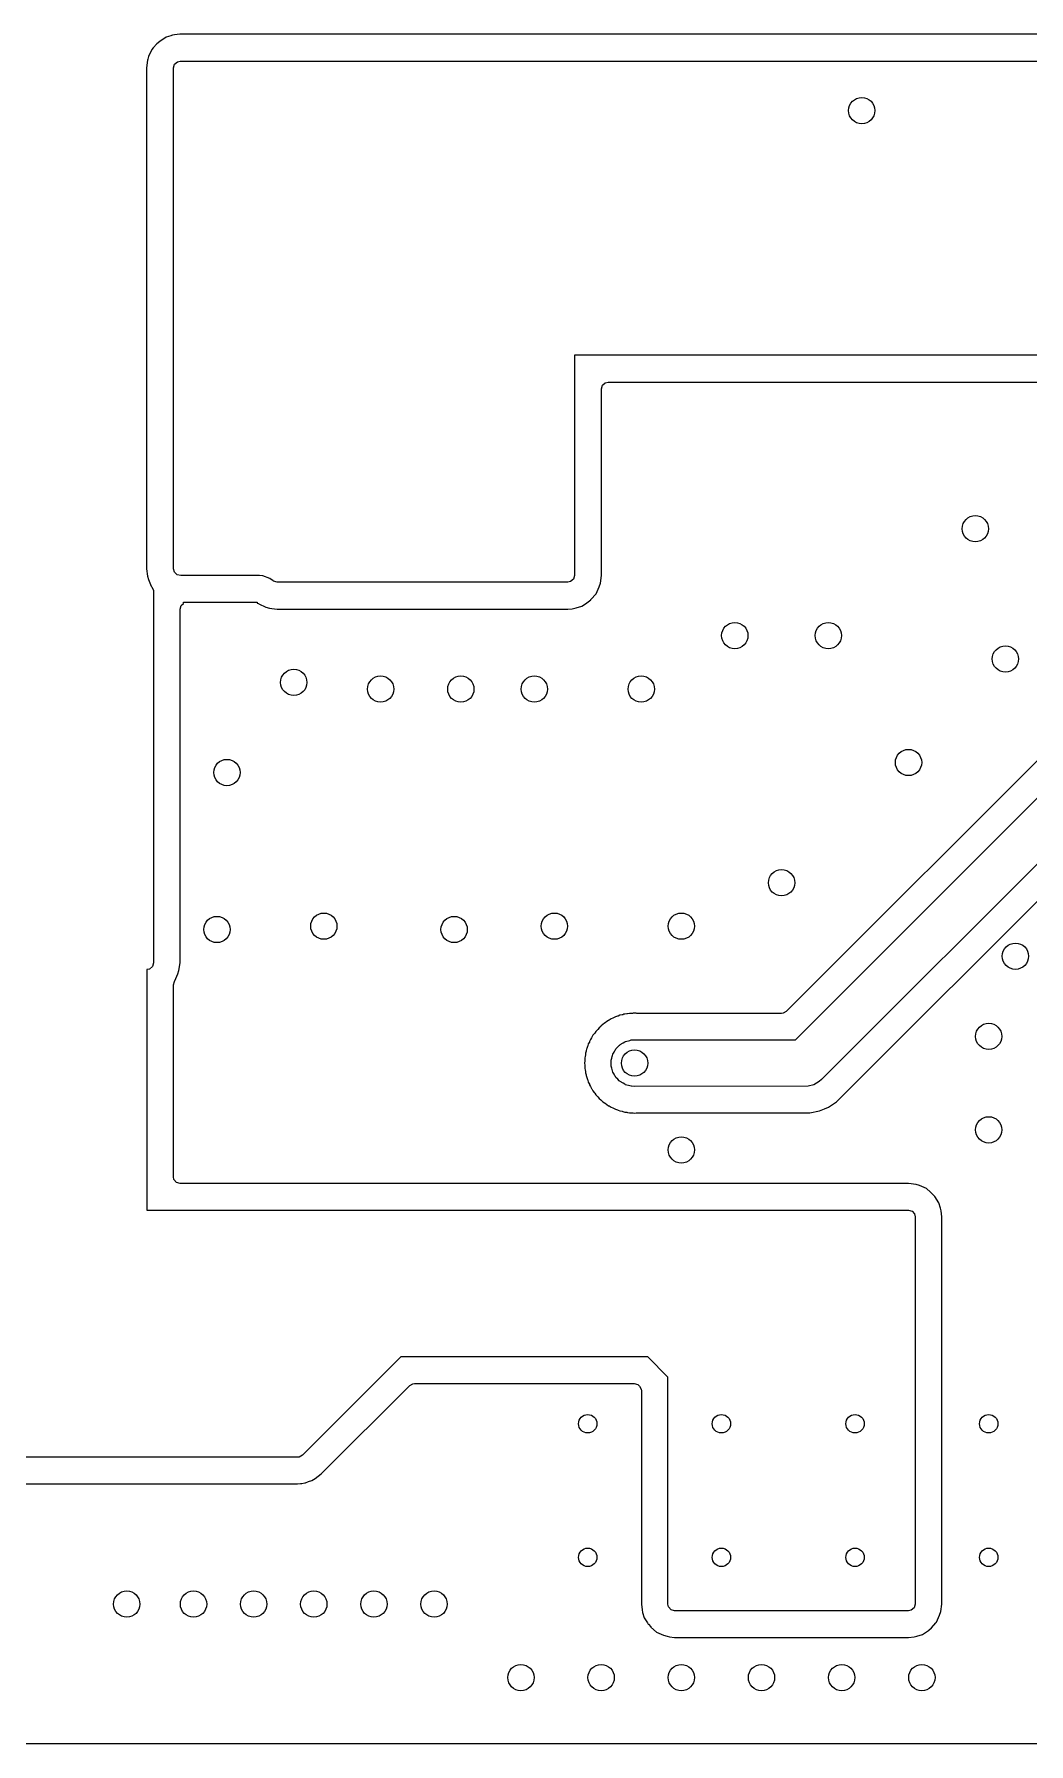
# Model space of a CAD drawing. Extents: x 0.01 to 3.19, y 0.01 to 2.39.
# Drawn here: x 0.836 to 1.58, y 0.01 to 1.29 of the extents above; entities that cross this region are included whole.
import ezdxf

# ---------------------------------------------------------------- set-up
doc = ezdxf.new("R2010")
doc.units = 0
doc.header["$MEASUREMENT"] = 0
doc.layers.add('BLACK', color=7, linetype='CONTINUOUS')

msp = doc.modelspace()

# ---------------------------------------------------------------- linework, layer by layer
at = {"layer": 'BLACK', "linetype": 'CONTINUOUS'}
for p, q in [((0.9249, 1.28), (0.9238, 1.2787)), ((0.9276, 1.283), (0.9249, 1.28)), ((0.9249, 1.28), (0.9249, 1.28)), ((0.9297, 1.2848), (0.9276, 1.2831)), ((0.9276, 1.2831), (0.9276, 1.283)), ((0.9345, 1.2879), (0.9297, 1.2848)), ((0.9297, 1.2848), (0.9297, 1.2848)), ((0.9297, 1.2848), (0.9297, 1.2848)), ((0.9379, 1.2891), (0.9345, 1.2879)), ((0.9345, 1.2879), (0.9345, 1.2879)), ((0.9386, 1.2893), (0.9379, 1.2891)), ((0.9392, 1.2894), (0.9386, 1.2893)), ((0.9407, 1.2898), (0.9392, 1.2894)), ((0.9447, 1.2902), (0.9407, 1.2898)), ((0.9407, 1.2898), (0.9407, 1.2898)), ((0.9407, 1.2898), (0.9407, 1.2898)), ((0.945, 1.2902), (0.9447, 1.2902)), ((1.6305, 1.2902), (0.945, 1.2902)), ((0.945, 1.2902), (0.945, 1.2902)), ((0.945, 1.2902), (0.945, 1.2902)), ((0.9206, 1.2707), (0.9198, 1.265)), ((0.9208, 1.2714), (0.9206, 1.2707)), ((0.9214, 1.2734), (0.9208, 1.2714)), ((0.9238, 1.2787), (0.9214, 1.2734)), ((0.9238, 1.2787), (0.9238, 1.2787)), ((0.94, 1.265), (0.9408, 1.2677)), ((0.9408, 1.2677), (0.9429, 1.2696)), ((0.9429, 1.2696), (0.945, 1.27)), ((0.945, 1.27), (1.6404, 1.27)), ((0.9198, 1.265), (0.9198, 1.265)), ((0.9198, 1.265), (0.9198, 0.8899)), ((0.94, 0.8899), (0.94, 1.265)), ((1.4054, 0.5375), (2.0115, 1.1438)), ((2.0421, 1.125), (1.4249, 0.5076)), ((1.9131, 1.0732), (1.3985, 0.5587)), ((1.655, 1.05), (1.24, 1.05)), ((1.24, 1.05), (1.24, 0.885)), ((1.2602, 1.0248), (1.261, 1.0275)), ((1.2602, 0.885), (1.2602, 1.0248)), ((1.261, 1.0275), (1.2631, 1.0293)), ((1.2631, 1.0293), (1.2652, 1.0298)), ((1.2652, 1.0298), (1.655, 1.0298)), ((0.9198, 0.8899), (0.9205, 0.8846)), ((0.9205, 0.8846), (0.9212, 0.8821)), ((0.9407, 0.8874), (0.94, 0.8899)), ((0.9427, 0.8855), (0.9407, 0.8874)), ((0.9455, 0.885), (0.9427, 0.8855)), ((0.9456, 0.885), (0.9455, 0.885)), ((0.9455, 0.885), (0.9455, 0.885)), ((0.9455, 0.885), (0.9455, 0.885)), ((0.9455, 0.885), (0.9455, 0.885)), ((1.0044, 0.885), (0.9456, 0.885)), ((1.0068, 0.8848), (1.0044, 0.885)), ((1.0044, 0.885), (1.0044, 0.885)), ((1.0044, 0.885), (1.0044, 0.885)), ((1.0122, 0.8828), (1.0068, 0.8848)), ((1.0068, 0.8848), (1.0068, 0.8848)), ((1.0068, 0.8848), (1.0068, 0.8848)), ((1.24, 0.885), (1.2392, 0.8823)), ((1.2594, 0.8793), (1.2602, 0.885)), ((0.9212, 0.8821), (0.9233, 0.8771)), ((0.9233, 0.8771), (0.9239, 0.8764)), ((0.9239, 0.8764), (0.925, 0.8738)), ((0.925, 0.8738), (0.925, 0.8732)), ((0.925, 0.8732), (0.925, 0.595)), ((1.0145, 0.881), (1.0122, 0.8828)), ((1.0122, 0.8828), (1.0122, 0.8828)), ((1.0122, 0.8828), (1.0122, 0.8828)), ((1.0148, 0.8808), (1.0145, 0.881)), ((1.0175, 0.88), (1.0148, 0.8808)), ((1.235, 0.88), (1.0175, 0.88)), ((1.2371, 0.8804), (1.235, 0.88)), ((1.2392, 0.8823), (1.2371, 0.8804)), ((1.2524, 0.867), (1.2562, 0.8713)), ((1.2562, 0.8713), (1.2586, 0.8766)), ((1.2562, 0.8713), (1.2562, 0.8713)), ((1.2586, 0.8766), (1.2594, 0.8793)), ((1.2594, 0.8793), (1.2594, 0.8793)), ((1.2594, 0.8793), (1.2594, 0.8793)), ((0.9449, 0.8598), (0.9457, 0.8625)), ((0.9449, 0.595), (0.9449, 0.8598)), ((0.9457, 0.8625), (0.9475, 0.8641)), ((0.9475, 0.8641), (0.9475, 0.865)), ((0.9475, 0.865), (1.0025, 0.865)), ((1.0025, 0.865), (1.0025, 0.8643)), ((1.0025, 0.8643), (1.0036, 0.864)), ((1.0036, 0.864), (1.0036, 0.864)), ((1.0036, 0.864), (1.0039, 0.8638)), ((1.0039, 0.8638), (1.0039, 0.8638)), ((1.0039, 0.8638), (1.0091, 0.8614)), ((1.0091, 0.8614), (1.0118, 0.8606)), ((1.0118, 0.8606), (1.0118, 0.8606)), ((1.0118, 0.8606), (1.0137, 0.8603)), ((1.0137, 0.8603), (1.0175, 0.8598)), ((1.0175, 0.8598), (1.0175, 0.8598)), ((1.0175, 0.8598), (1.235, 0.8598)), ((1.235, 0.8598), (1.2382, 0.8601)), ((1.2382, 0.8601), (1.2393, 0.8602)), ((1.2393, 0.8602), (1.2414, 0.8607)), ((1.2393, 0.8602), (1.2393, 0.8602)), ((1.2393, 0.8602), (1.2393, 0.8602)), ((1.2393, 0.8602), (1.2393, 0.8602)), ((1.2414, 0.8607), (1.2455, 0.8621)), ((1.2414, 0.8607), (1.2414, 0.8607)), ((1.2414, 0.8607), (1.2414, 0.8607)), ((1.2414, 0.8607), (1.2414, 0.8607)), ((1.2414, 0.8607), (1.2414, 0.8607)), ((1.2455, 0.8621), (1.2482, 0.8638)), ((1.2482, 0.8638), (1.2503, 0.8652)), ((1.2503, 0.8652), (1.2524, 0.8669)), ((1.2503, 0.8652), (1.2503, 0.8652)), ((1.2503, 0.8652), (1.2503, 0.8652)), ((1.2524, 0.8669), (1.2524, 0.867)), ((1.4362, 0.4911), (1.7893, 0.8442)), ((0.9221, 0.5904), (0.92, 0.59)), ((0.92, 0.59), (0.92, 0.59)), ((0.92, 0.59), (0.92, 0.41)), ((0.9242, 0.5923), (0.9221, 0.5904)), ((0.925, 0.595), (0.9242, 0.5923)), ((0.9433, 0.5867), (0.9441, 0.5894)), ((0.9441, 0.5894), (0.9449, 0.595)), ((0.9399, 0.5785), (0.9407, 0.5811)), ((0.9399, 0.52), (0.9399, 0.5785)), ((0.9407, 0.5811), (0.9408, 0.5813)), ((0.9408, 0.5813), (0.941, 0.5815)), ((0.941, 0.5815), (0.9433, 0.5867)), ((0.941, 0.5815), (0.941, 0.5815)), ((1.2642, 0.5511), (1.263, 0.5501)), ((1.2656, 0.5519), (1.2642, 0.5511)), ((1.266, 0.5521), (1.2656, 0.5519)), ((1.2674, 0.553), (1.266, 0.5521)), ((1.2688, 0.5536), (1.2674, 0.553)), ((1.2674, 0.553), (1.2674, 0.553)), ((1.2693, 0.5538), (1.2688, 0.5536)), ((1.2707, 0.5546), (1.2693, 0.5538)), ((1.2722, 0.555), (1.2707, 0.5546)), ((1.2707, 0.5546), (1.2707, 0.5546)), ((1.2707, 0.5546), (1.2707, 0.5546)), ((1.2727, 0.5552), (1.2722, 0.555)), ((1.2741, 0.5558), (1.2727, 0.5552)), ((1.2757, 0.5561), (1.2741, 0.5558)), ((1.2741, 0.5558), (1.2741, 0.5558)), ((1.2741, 0.5558), (1.2741, 0.5558)), ((1.2762, 0.5562), (1.2757, 0.5561)), ((1.2769, 0.5565), (1.2762, 0.5562)), ((1.2777, 0.5567), (1.2769, 0.5565)), ((1.2793, 0.5568), (1.2777, 0.5567)), ((1.2798, 0.5569), (1.2793, 0.5568)), ((1.2813, 0.5572), (1.2798, 0.5569)), ((1.2829, 0.5572), (1.2813, 0.5572)), ((1.2834, 0.5572), (1.2829, 0.5572)), ((1.2839, 0.5573), (1.2834, 0.5572)), ((1.285, 0.5574), (1.2839, 0.5573)), ((1.2861, 0.5573), (1.285, 0.5574)), ((1.285, 0.5574), (1.285, 0.5574)), ((1.2866, 0.5572), (1.2861, 0.5573)), ((1.2871, 0.5572), (1.2866, 0.5572)), ((1.395, 0.5572), (1.2871, 0.5572)), ((1.3961, 0.5573), (1.395, 0.5572)), ((1.3985, 0.5587), (1.3961, 0.5573)), ((1.252, 0.5376), (1.2514, 0.5362)), ((1.2529, 0.539), (1.252, 0.5376)), ((1.252, 0.5376), (1.252, 0.5376)), ((1.2531, 0.5394), (1.2529, 0.539)), ((1.2539, 0.5408), (1.2531, 0.5394)), ((1.2549, 0.542), (1.2539, 0.5408)), ((1.2552, 0.5424), (1.2549, 0.542)), ((1.2561, 0.5437), (1.2552, 0.5424)), ((1.2572, 0.5449), (1.2561, 0.5437)), ((1.2561, 0.5437), (1.2561, 0.5437)), ((1.2575, 0.5452), (1.2572, 0.5449)), ((1.2586, 0.5464), (1.2575, 0.5452)), ((1.2598, 0.5475), (1.2586, 0.5464)), ((1.2586, 0.5464), (1.2586, 0.5464)), ((1.2586, 0.5464), (1.2586, 0.5464)), ((1.2601, 0.5478), (1.2598, 0.5475)), ((1.2613, 0.5489), (1.2601, 0.5478)), ((1.2626, 0.5498), (1.2613, 0.5489)), ((1.263, 0.5501), (1.2626, 0.5498)), ((1.2481, 0.5252), (1.2478, 0.5237)), ((1.2482, 0.5257), (1.2481, 0.5252)), ((1.2483, 0.5273), (1.2482, 0.5257)), ((1.2488, 0.5288), (1.2483, 0.5273)), ((1.2489, 0.5293), (1.2488, 0.5288)), ((1.2491, 0.5305), (1.2489, 0.5293)), ((1.2492, 0.5309), (1.2491, 0.5305)), ((1.2498, 0.5323), (1.2492, 0.5309)), ((1.25, 0.5328), (1.2498, 0.5323)), ((1.2504, 0.5343), (1.25, 0.5328)), ((1.2512, 0.5357), (1.2504, 0.5343)), ((1.2504, 0.5343), (1.2504, 0.5343)), ((1.2514, 0.5362), (1.2512, 0.5357)), ((1.268, 0.5237), (1.2682, 0.5249)), ((1.2682, 0.5249), (1.2686, 0.5257)), ((1.2686, 0.5257), (1.2688, 0.5267)), ((1.2688, 0.5267), (1.2697, 0.5282)), ((1.2697, 0.5282), (1.2703, 0.5295)), ((1.2703, 0.5295), (1.2707, 0.53)), ((1.2707, 0.53), (1.2711, 0.5307)), ((1.2711, 0.5307), (1.2726, 0.5321)), ((1.2726, 0.5321), (1.2735, 0.5332)), ((1.2735, 0.5332), (1.2739, 0.5335)), ((1.2739, 0.5335), (1.2743, 0.5339)), ((1.2743, 0.5339), (1.2765, 0.5351)), ((1.2765, 0.5351), (1.2777, 0.5359)), ((1.2777, 0.5359), (1.278, 0.536)), ((1.278, 0.536), (1.2783, 0.5362)), ((1.2783, 0.5362), (1.2815, 0.537)), ((1.2815, 0.537), (1.2825, 0.5373)), ((1.2825, 0.5373), (1.2826, 0.5373)), ((1.2826, 0.5373), (1.2827, 0.5374)), ((1.2827, 0.5374), (1.4054, 0.5375)), ((0.9399, 0.4349), (0.9399, 0.52)), ((1.2478, 0.5216), (1.2476, 0.52)), ((1.2476, 0.52), (1.2478, 0.5184)), ((1.2476, 0.52), (1.2476, 0.52)), ((1.2478, 0.5237), (1.2478, 0.5221)), ((1.2478, 0.5221), (1.2478, 0.5216)), ((1.2478, 0.5184), (1.2478, 0.5179)), ((1.2478, 0.5179), (1.2478, 0.5163)), ((1.2478, 0.5163), (1.2478, 0.5163)), ((1.2478, 0.5163), (1.2481, 0.5148)), ((1.2481, 0.5148), (1.2482, 0.5143)), ((1.2482, 0.5143), (1.2483, 0.5127)), ((1.2483, 0.5127), (1.2488, 0.5112)), ((1.2675, 0.52), (1.2676, 0.521)), ((1.2676, 0.519), (1.2675, 0.52)), ((1.2676, 0.5223), (1.268, 0.5237)), ((1.2676, 0.521), (1.2676, 0.5223)), ((1.2676, 0.5177), (1.2676, 0.519)), ((1.268, 0.5163), (1.2676, 0.5177)), ((1.2682, 0.5151), (1.268, 0.5163)), ((1.2686, 0.5143), (1.2682, 0.5151)), ((1.2688, 0.5133), (1.2686, 0.5143)), ((1.2697, 0.5118), (1.2688, 0.5133)), ((1.2488, 0.5112), (1.2489, 0.5107)), ((1.2489, 0.5107), (1.2492, 0.5091)), ((1.2492, 0.5091), (1.2492, 0.5091)), ((1.2492, 0.5091), (1.2498, 0.5077)), ((1.2498, 0.5077), (1.25, 0.5072)), ((1.25, 0.5072), (1.2504, 0.5057)), ((1.2504, 0.5057), (1.2512, 0.5043)), ((1.2512, 0.5043), (1.2514, 0.5038)), ((1.2514, 0.5038), (1.252, 0.5024)), ((1.252, 0.5024), (1.2529, 0.501)), ((1.2529, 0.501), (1.2531, 0.5006)), ((1.2531, 0.5006), (1.2539, 0.4992)), ((1.2539, 0.4992), (1.2539, 0.4992)), ((1.2539, 0.4992), (1.2549, 0.498)), ((1.2703, 0.5105), (1.2697, 0.5118)), ((1.2707, 0.51), (1.2703, 0.5105)), ((1.2711, 0.5093), (1.2707, 0.51)), ((1.2726, 0.5079), (1.2711, 0.5093)), ((1.2735, 0.5068), (1.2726, 0.5079)), ((1.2739, 0.5065), (1.2735, 0.5068)), ((1.2743, 0.5061), (1.2739, 0.5065)), ((1.2765, 0.5049), (1.2743, 0.5061)), ((1.2777, 0.5041), (1.2765, 0.5049)), ((1.278, 0.504), (1.2777, 0.5041)), ((1.2783, 0.5038), (1.278, 0.504)), ((1.2815, 0.503), (1.2783, 0.5038)), ((1.2825, 0.5027), (1.2815, 0.503)), ((1.2826, 0.5027), (1.2825, 0.5027)), ((1.2827, 0.5026), (1.2826, 0.5027)), ((1.285, 0.5025), (1.2827, 0.5026)), ((1.4148, 0.5026), (1.285, 0.5025)), ((1.4192, 0.5038), (1.4148, 0.5026)), ((1.4232, 0.5061), (1.4192, 0.5038)), ((1.4249, 0.5076), (1.4232, 0.5061)), ((1.2549, 0.498), (1.2552, 0.4976)), ((1.2552, 0.4976), (1.2561, 0.4963)), ((1.2561, 0.4963), (1.2561, 0.4963)), ((1.2561, 0.4963), (1.2572, 0.4951)), ((1.2572, 0.4951), (1.2575, 0.4948)), ((1.2575, 0.4948), (1.2586, 0.4936)), ((1.2586, 0.4936), (1.2598, 0.4925)), ((1.2598, 0.4925), (1.2601, 0.4922)), ((1.2601, 0.4922), (1.2613, 0.4911)), ((1.2613, 0.4911), (1.2613, 0.4911)), ((1.2613, 0.4911), (1.2626, 0.4902)), ((1.2626, 0.4902), (1.263, 0.4899)), ((1.263, 0.4899), (1.2642, 0.4889)), ((1.2642, 0.4889), (1.2642, 0.4889)), ((1.2642, 0.4889), (1.2656, 0.4881)), ((1.2656, 0.4881), (1.266, 0.4879)), ((1.266, 0.4879), (1.2674, 0.487)), ((1.2674, 0.487), (1.2688, 0.4864)), ((1.2688, 0.4864), (1.2693, 0.4862)), ((1.4272, 0.4858), (1.4301, 0.487)), ((1.4301, 0.487), (1.4362, 0.4911)), ((1.2693, 0.4862), (1.2707, 0.4854)), ((1.2707, 0.4854), (1.2722, 0.485)), ((1.2722, 0.485), (1.2727, 0.4848)), ((1.2727, 0.4848), (1.2741, 0.4842)), ((1.2741, 0.4842), (1.2741, 0.4842)), ((1.2741, 0.4842), (1.2757, 0.4839)), ((1.2757, 0.4839), (1.2762, 0.4838)), ((1.2762, 0.4838), (1.2777, 0.4833)), ((1.2777, 0.4833), (1.2793, 0.4832)), ((1.2793, 0.4832), (1.2798, 0.4831)), ((1.2798, 0.4831), (1.2813, 0.4828)), ((1.2813, 0.4828), (1.2813, 0.4828)), ((1.2813, 0.4828), (1.2813, 0.4828)), ((1.2813, 0.4828), (1.2829, 0.4828)), ((1.2829, 0.4828), (1.2834, 0.4828)), ((1.2834, 0.4828), (1.2839, 0.4827)), ((1.2839, 0.4827), (1.285, 0.4826)), ((1.285, 0.4826), (1.2861, 0.4827)), ((1.285, 0.4826), (1.285, 0.4826)), ((1.285, 0.4826), (1.285, 0.4826)), ((1.2861, 0.4827), (1.2866, 0.4828)), ((1.2866, 0.4828), (1.2871, 0.4828)), ((1.2871, 0.4828), (1.4162, 0.4828)), ((1.4162, 0.4828), (1.4234, 0.4842)), ((1.4234, 0.4842), (1.4272, 0.4858)), ((1.4234, 0.4842), (1.4234, 0.4842)), ((0.9403, 0.4328), (0.9399, 0.4349)), ((0.9422, 0.4307), (0.9403, 0.4328)), ((0.9449, 0.4299), (0.9422, 0.4307)), ((1.49, 0.4299), (0.9449, 0.4299)), ((1.4956, 0.4291), (1.49, 0.4299)), ((1.49, 0.4299), (1.49, 0.4299)), ((1.4983, 0.4283), (1.4956, 0.4291)), ((1.5035, 0.426), (1.4983, 0.4283)), ((1.5065, 0.4233), (1.5035, 0.426)), ((1.5078, 0.4222), (1.5065, 0.4233)), ((0.92, 0.41), (1.49, 0.41)), ((1.49, 0.41), (1.4927, 0.4092)), ((1.5078, 0.4221), (1.5078, 0.4222)), ((1.5096, 0.4201), (1.5078, 0.4221)), ((1.5127, 0.4154), (1.5096, 0.4201)), ((1.514, 0.4113), (1.5127, 0.4154)), ((1.5144, 0.4093), (1.514, 0.4113)), ((1.4927, 0.4092), (1.4946, 0.4071)), ((1.4946, 0.4071), (1.495, 0.405)), ((1.495, 0.405), (1.495, 0.115)), ((1.5149, 0.405), (1.5144, 0.4093)), ((1.5149, 0.115), (1.5149, 0.405)), ((1.11, 0.3), (1.0365, 0.2265)), ((1.295, 0.3), (1.11, 0.3)), ((1.11, 0.3), (1.11, 0.3)), ((1.31, 0.285), (1.295, 0.3)), ((1.31, 0.115), (1.31, 0.285)), ((1.0505, 0.2124), (1.1168, 0.2786)), ((1.1168, 0.2786), (1.1192, 0.28)), ((1.1192, 0.28), (1.1203, 0.2801)), ((1.1203, 0.2801), (1.2847, 0.2801)), ((1.2847, 0.2801), (1.2874, 0.2793)), ((1.2874, 0.2793), (1.2882, 0.2786)), ((1.2882, 0.2786), (1.2886, 0.2782)), ((1.2886, 0.2782), (1.29, 0.2758)), ((1.29, 0.2758), (1.2901, 0.2747)), ((1.2901, 0.2747), (1.2901, 0.115)), ((1.0329, 0.225), (0.51, 0.225)), ((1.034, 0.2251), (1.0329, 0.225)), ((1.0365, 0.2265), (1.034, 0.2251)), ((0.51, 0.2051), (1.0329, 0.2051)), ((1.0329, 0.2051), (1.0351, 0.2052)), ((1.0351, 0.2052), (1.0355, 0.2053)), ((1.0355, 0.2053), (1.0361, 0.2053)), ((1.0361, 0.2053), (1.0382, 0.2057)), ((1.0361, 0.2053), (1.0361, 0.2053)), ((1.0361, 0.2053), (1.0361, 0.2053)), ((1.0382, 0.2057), (1.0389, 0.2059)), ((1.0389, 0.2059), (1.041, 0.2067)), ((1.041, 0.2067), (1.0435, 0.2076)), ((1.0435, 0.2076), (1.046, 0.209)), ((1.046, 0.209), (1.0483, 0.2107)), ((1.0483, 0.2107), (1.0505, 0.2124)), ((1.2901, 0.115), (1.2906, 0.1107)), ((1.2906, 0.1107), (1.2906, 0.1107)), ((1.2906, 0.1107), (1.291, 0.1087)), ((1.291, 0.1087), (1.291, 0.1087)), ((1.291, 0.1087), (1.2923, 0.1046)), ((1.2923, 0.1046), (1.2923, 0.1046)), ((1.2923, 0.1046), (1.2947, 0.1009)), ((1.3104, 0.1129), (1.31, 0.115)), ((1.3123, 0.1108), (1.3104, 0.1129)), ((1.315, 0.11), (1.3123, 0.1108)), ((1.49, 0.11), (1.315, 0.11)), ((1.4921, 0.1104), (1.49, 0.11)), ((1.4942, 0.1123), (1.4921, 0.1104)), ((1.495, 0.115), (1.4942, 0.1123)), ((1.511, 0.1015), (1.5133, 0.1067)), ((1.5133, 0.1067), (1.5141, 0.1094)), ((1.5141, 0.1094), (1.5149, 0.115)), ((1.2947, 0.1009), (1.2953, 0.1)), ((1.2953, 0.1), (1.2954, 0.0999)), ((1.2954, 0.0999), (1.2972, 0.0979)), ((1.2972, 0.0979), (1.2972, 0.0978)), ((1.2972, 0.0978), (1.3015, 0.094)), ((1.3015, 0.094), (1.3015, 0.094)), ((1.3015, 0.094), (1.3015, 0.094)), ((1.3015, 0.094), (1.3015, 0.094)), ((1.3015, 0.094), (1.3067, 0.0917)), ((1.3067, 0.0917), (1.3067, 0.0917)), ((1.3067, 0.0917), (1.3067, 0.0917)), ((1.3067, 0.0917), (1.3094, 0.0909)), ((1.3094, 0.0909), (1.3094, 0.0909)), ((1.3094, 0.0909), (1.3112, 0.0906)), ((1.3112, 0.0906), (1.315, 0.0901)), ((1.315, 0.0901), (1.315, 0.0901)), ((1.315, 0.0901), (1.49, 0.0901)), ((1.49, 0.0901), (1.4943, 0.0906)), ((1.4943, 0.0906), (1.4963, 0.091)), ((1.4943, 0.0906), (1.4943, 0.0906)), ((1.4963, 0.091), (1.5004, 0.0923)), ((1.4963, 0.091), (1.4963, 0.091)), ((1.4963, 0.091), (1.4963, 0.091)), ((1.4963, 0.091), (1.4963, 0.091)), ((1.4963, 0.091), (1.4963, 0.091)), ((1.5004, 0.0923), (1.5049, 0.0952)), ((1.5004, 0.0923), (1.5004, 0.0923)), ((1.5049, 0.0952), (1.5051, 0.0954)), ((1.5051, 0.0954), (1.5071, 0.0972)), ((1.5051, 0.0954), (1.5051, 0.0954)), ((1.5051, 0.0954), (1.5051, 0.0954)), ((1.5071, 0.0972), (1.5072, 0.0972)), ((1.5072, 0.0972), (1.5105, 0.1009)), ((1.5105, 0.1009), (1.511, 0.1015)), ((3.1846, 0.0104), (0.0154, 0.0104))]:
    msp.add_line(p, q, dxfattribs=at)
at = {"layer": 'BLACK'}
for centre, radius in [((1.455, 1.233), 0.00984), ((1.54, 0.92), 0.00984), ((1.36, 0.84), 0.00984), ((1.43, 0.84), 0.00984), ((1.5625, 0.8225), 0.00984), ((1.03, 0.805), 0.00984), ((1.095, 0.8), 0.00984), ((1.155, 0.8), 0.00984), ((1.21, 0.8), 0.00984), ((1.29, 0.8), 0.00984), ((0.98, 0.7375), 0.00984), ((1.49, 0.745), 0.00984), ((1.395, 0.655), 0.00984), ((0.9725, 0.62), 0.00984), ((1.0525, 0.6225), 0.00984), ((1.15, 0.62), 0.00984), ((1.225, 0.6225), 0.00984), ((1.32, 0.6225), 0.00984), ((1.57, 0.6), 0.00984), ((1.55, 0.54), 0.00984), ((1.285, 0.52), 0.00984), ((1.55, 0.47), 0.00984), ((1.32, 0.455), 0.00984), ((1.25, 0.25), 0.00689), ((1.35, 0.25), 0.00689), ((1.45, 0.25), 0.00689), ((1.55, 0.25), 0.00689), ((1.25, 0.15), 0.00689), ((1.35, 0.15), 0.00689), ((1.45, 0.15), 0.00689), ((1.55, 0.15), 0.00689), ((0.905, 0.115), 0.00984), ((0.955, 0.115), 0.00984), ((1, 0.115), 0.00984), ((1.045, 0.115), 0.00984), ((1.09, 0.115), 0.00984), ((1.135, 0.115), 0.00984), ((1.2, 0.06), 0.00984), ((1.26, 0.06), 0.00984), ((1.32, 0.06), 0.00984), ((1.38, 0.06), 0.00984), ((1.44, 0.06), 0.00984), ((1.5, 0.06), 0.00984)]:
    msp.add_circle(centre, radius, dxfattribs=at)

doc.saveas('drawing.dxf')
